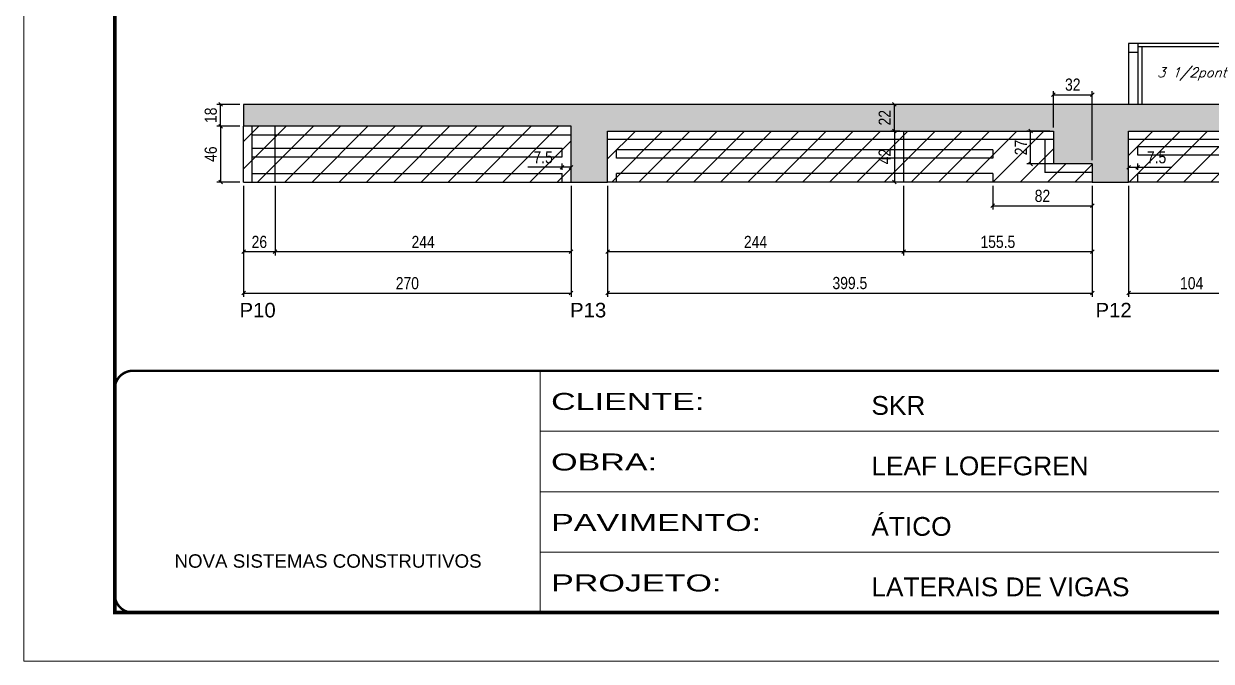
# Model space of a CAD drawing. Extents: x 3309 to 10008, y -2522 to 14608.
# Drawn here: x 3309 to 4288, y 10112 to 10637 of the extents above; entities that cross this region are included whole.
import ezdxf

# ---------------------------------------------------------------- set-up
doc = ezdxf.new("R2010")
doc.units = 0
doc.linetypes.add('CONTINUO', pattern=[0])
doc.linetypes.add('DASHED', pattern=[0.75, 0.5, -0.25])
for name, color, linetype in [('5', 5, 'Continuous'), ('COTA', 241, 'Continuous'), ('Painéis', 200, 'Continuous'), ('SARR_2.2x7', 40, 'Continuous'), ('SARR_3.5x7', 81, 'Continuous'), ('texto', 7, 'Continuous')]:
    doc.layers.add(name, color=color, linetype=linetype)
for name, color, linetype, lineweight in [('Folhas', 255, 'Continuous', 9), ('Hachura', 251, 'Continuous', 9), ('SARRAFO DE PRESSAO', 251, 'DASHED', 9)]:
    doc.layers.add(name, color=color, linetype=linetype, lineweight=lineweight)
doc.styles.add('ARIAL', font='arial.ttf')
doc.styles.add('COTA TECNICA', font='techl___.ttf', dxfattribs={"height": 10})
doc.styles.add('Romans', font='romans.shx')
doc.styles.get("Standard").update_dxf_attribs({"font": 'arial.ttf'})
doc.styles.add('Tecnologia', font='')
doc.styles.get('Tecnologia').set_extended_font_data('Forgotten Futurist')
doc.dimstyles.new('PAINEL', dxfattribs={"dimtxt": 10, "dimasz": 3, "dimexe": 3, "dimexo": 3, "dimgap": 3, "dimtad": 1, "dimdec": 1, "dimzin": 12, "dimdsep": 46, "dimtxsty": 'COTA TECNICA', "dimblk1": 'OBLIQUE', "dimblk2": 'OBLIQUE', "dimsah": 1, "dimcen": 0.9, "dimclrd": 4, "dimclre": 4, "dimclrt": 240, "dimadec": 1, "dimazin": 3, "dimtfac": 1, "dimtdec": 1, "dimtmove": 0, "dimatfit": 3, "dimfxl": 1, "dimtolj": 1, "dimtzin": 12, "dimarcsym": 0})

# ---------------------------------------------------------------- blocks, each defined once
blk = doc.blocks.new('9999999999')
at = {"color": 30, "linetype": 'CONTINUO'}
for p, q in [((98564.56, 34230.21), (98564.56, 34429.45)), ((98564.56, 34379.64), (99583.98, 34379.64)), ((98564.56, 34329.83), (99487.98, 34329.83)), ((98564.56, 34280.02), (99487.98, 34280.02))]:
    blk.add_line(p, q, dxfattribs=at)
at = {"color": 30, "linetype": 'CONTINUO', "const_width": 2}
blk.add_lwpolyline([(99583.98, 34230.21), (99583.98, 34414.45, 0.414214), (99568.98, 34429.45), (98228.98, 34429.45, 0.414214), (98213.98, 34414.45), (98213.98, 34245.21, 0.414214), (98228.98, 34230.21), (99583.98, 34230.21)], format="xyb", dxfattribs=at)
at = {"layer": 'Folhas'}
blk.add_lwpolyline([(98138.98, 34190.21), (99623.98, 34190.21), (99623.98, 35240.21), (98138.98, 35240.21)], close=True, dxfattribs=at)
at = {"layer": 'Folhas', "color": 30, "const_width": 3}
blk.add_lwpolyline([(98213.98, 34230.21), (99583.98, 34230.21), (99583.98, 35200.21), (98213.98, 35200.21)], close=True, dxfattribs=at)
at = {"color": 7, "linetype": 'Continuous', "ltscale": 5, "style": 'ARIAL'}
for s, height, p in [('SKR', 15.483, (98837.68, 34393.13)), ('LEAF LOEFGREN', 15.4829, (98837.68, 34343.32)), ('ÁTICO', 15.483, (98837.68, 34293.51)), ('NOVA SISTEMAS CONSTRUTIVOS', 11.0592, (98263.19, 34267.21)), ('LATERAIS DE VIGAS', 15.4829, (98837.68, 34243.7))]:
    blk.add_text(s, height=height, dxfattribs=at).set_placement(p)
at = {"layer": 'Folhas', "color": 7, "style": 'Tecnologia', "width": 1.5}
for s, p in [('CLIENTE:', (98573.65, 34397.17)), ('OBRA:', (98573.65, 34347.31)), ('PAVIMENTO:', (98573.65, 34297.5)), ('PROJETO:', (98573.65, 34247.69))]:
    blk.add_text(s, height=14, dxfattribs=at).set_placement(p)
blk = doc.blocks.new('_Oblique')
at = {"color": 0, "linetype": 'ByBlock', "lineweight": -2}
blk.add_line((-0.5, -0.5), (0.5, 0.5), dxfattribs=at)
blk = doc.blocks.new('*D2750')
at = {"layer": 'COTA', "color": 4, "lineweight": -2, "transparency": 16777216}
for p, q in [((4220.08, 10503.75), (4220.08, 10412.31)), ((4324.08, 10503.75), (4324.08, 10412.31)), ((4220.08, 10415.31), (4324.08, 10415.31))]:
    blk.add_line(p, q, dxfattribs=at)
at = {"layer": 'Defpoints', "color": 0, "transparency": 16777216}
for p in [(4220.08, 10506.75), (4324.08, 10506.75), (4324.08, 10415.31)]:
    blk.add_point(p, dxfattribs=at)
at = {"layer": 'COTA', "color": 4, "lineweight": -2, "transparency": 16777216, "xscale": 3, "yscale": 3, "zscale": 3, "rotation": 180}
blk.add_blockref('_Oblique', (4220.08, 10415.31), dxfattribs=at)
at = {"layer": 'COTA', "color": 4, "lineweight": -2, "transparency": 16777216, "xscale": 3, "yscale": 3, "zscale": 3}
blk.add_blockref('_Oblique', (4324.08, 10415.31), dxfattribs=at)
at = {"layer": 'COTA', "color": 240, "transparency": 16777216, "insert": (4272.08, 10423.41), "char_height": 10, "attachment_point": 5, "style": 'COTA TECNICA'}
blk.add_mtext('\\A1;104', dxfattribs=at)
blk = doc.blocks.new('*D2752')
at = {"layer": 'COTA', "color": 4, "lineweight": -2, "transparency": 16777216}
for p, q in [((3790.58, 10503.75), (3790.58, 10412.31)), ((4190.08, 10503.75), (4190.08, 10412.31)), ((3790.58, 10415.31), (4190.08, 10415.31))]:
    blk.add_line(p, q, dxfattribs=at)
at = {"layer": 'Defpoints', "color": 0, "transparency": 16777216}
for p in [(3790.58, 10506.75), (4190.08, 10506.75), (4190.08, 10415.31)]:
    blk.add_point(p, dxfattribs=at)
at = {"layer": 'COTA', "color": 4, "lineweight": -2, "transparency": 16777216, "xscale": 3, "yscale": 3, "zscale": 3, "rotation": 180}
blk.add_blockref('_Oblique', (3790.58, 10415.31), dxfattribs=at)
at = {"layer": 'COTA', "color": 4, "lineweight": -2, "transparency": 16777216, "xscale": 3, "yscale": 3, "zscale": 3}
blk.add_blockref('_Oblique', (4190.08, 10415.31), dxfattribs=at)
at = {"layer": 'COTA', "color": 240, "transparency": 16777216, "insert": (3990.33, 10423.56), "char_height": 10, "attachment_point": 5, "style": 'COTA TECNICA'}
blk.add_mtext('\\A1;399.5', dxfattribs=at)
blk = doc.blocks.new('*D2753')
at = {"layer": 'COTA', "color": 4, "lineweight": -2, "transparency": 16777216}
for p, q in [((4034.58, 10503.75), (4034.58, 10446.34)), ((4190.08, 10503.75), (4190.08, 10446.34)), ((4190.08, 10449.34), (4034.58, 10449.34))]:
    blk.add_line(p, q, dxfattribs=at)
at = {"layer": 'Defpoints', "color": 0, "transparency": 16777216}
for p in [(4034.58, 10506.75), (4190.08, 10506.75), (4034.58, 10449.34)]:
    blk.add_point(p, dxfattribs=at)
at = {"layer": 'COTA', "color": 4, "lineweight": -2, "transparency": 16777216, "xscale": 3, "yscale": 3, "zscale": 3, "rotation": 180}
blk.add_blockref('_Oblique', (4034.58, 10449.34), dxfattribs=at)
at = {"layer": 'COTA', "color": 4, "lineweight": -2, "transparency": 16777216, "xscale": 3, "yscale": 3, "zscale": 3}
blk.add_blockref('_Oblique', (4190.08, 10449.34), dxfattribs=at)
at = {"layer": 'COTA', "color": 240, "transparency": 16777216, "insert": (4112.33, 10457.45), "char_height": 10, "attachment_point": 5, "style": 'COTA TECNICA'}
blk.add_mtext('\\A1;155.5', dxfattribs=at)
blk = doc.blocks.new('*D2754')
at = {"layer": 'COTA', "color": 4, "lineweight": -2, "transparency": 16777216}
for p, q in [((3790.58, 10503.75), (3790.58, 10446.34)), ((4034.58, 10503.75), (4034.58, 10446.34)), ((4034.58, 10449.34), (3790.58, 10449.34))]:
    blk.add_line(p, q, dxfattribs=at)
at = {"layer": 'Defpoints', "color": 0, "transparency": 16777216}
for p in [(3790.58, 10506.75), (4034.58, 10506.75), (3790.58, 10449.34)]:
    blk.add_point(p, dxfattribs=at)
at = {"layer": 'COTA', "color": 4, "lineweight": -2, "transparency": 16777216, "xscale": 3, "yscale": 3, "zscale": 3, "rotation": 180}
blk.add_blockref('_Oblique', (3790.58, 10449.34), dxfattribs=at)
at = {"layer": 'COTA', "color": 4, "lineweight": -2, "transparency": 16777216, "xscale": 3, "yscale": 3, "zscale": 3}
blk.add_blockref('_Oblique', (4034.58, 10449.34), dxfattribs=at)
at = {"layer": 'COTA', "color": 240, "transparency": 16777216, "insert": (3912.58, 10457.41), "char_height": 10, "attachment_point": 5, "style": 'COTA TECNICA'}
blk.add_mtext('\\A1;244', dxfattribs=at)
blk = doc.blocks.new('*D2755')
at = {"layer": 'COTA', "color": 4, "lineweight": -2, "transparency": 16777216}
for p, q in [((3490.58, 10503.75), (3490.58, 10412.31)), ((3760.58, 10503.75), (3760.58, 10412.31)), ((3490.58, 10415.31), (3760.58, 10415.31))]:
    blk.add_line(p, q, dxfattribs=at)
at = {"layer": 'Defpoints', "color": 0, "transparency": 16777216}
for p in [(3490.58, 10506.75), (3760.58, 10506.75), (3760.58, 10415.31)]:
    blk.add_point(p, dxfattribs=at)
at = {"layer": 'COTA', "color": 4, "lineweight": -2, "transparency": 16777216, "xscale": 3, "yscale": 3, "zscale": 3, "rotation": 180}
blk.add_blockref('_Oblique', (3490.58, 10415.31), dxfattribs=at)
at = {"layer": 'COTA', "color": 4, "lineweight": -2, "transparency": 16777216, "xscale": 3, "yscale": 3, "zscale": 3}
blk.add_blockref('_Oblique', (3760.58, 10415.31), dxfattribs=at)
at = {"layer": 'COTA', "color": 240, "transparency": 16777216, "insert": (3625.58, 10423.41), "char_height": 10, "attachment_point": 5, "style": 'COTA TECNICA'}
blk.add_mtext('\\A1;270', dxfattribs=at)
blk = doc.blocks.new('*D2756')
at = {"layer": 'COTA', "color": 4, "lineweight": -2, "transparency": 16777216}
for p, q in [((3516.58, 10503.75), (3516.58, 10446.34)), ((3760.58, 10503.75), (3760.58, 10446.34)), ((3760.58, 10449.34), (3516.58, 10449.34))]:
    blk.add_line(p, q, dxfattribs=at)
at = {"layer": 'Defpoints', "color": 0, "transparency": 16777216}
for p in [(3516.58, 10506.75), (3760.58, 10506.75), (3516.58, 10449.34)]:
    blk.add_point(p, dxfattribs=at)
at = {"layer": 'COTA', "color": 4, "lineweight": -2, "transparency": 16777216, "xscale": 3, "yscale": 3, "zscale": 3, "rotation": 180}
blk.add_blockref('_Oblique', (3516.58, 10449.34), dxfattribs=at)
at = {"layer": 'COTA', "color": 4, "lineweight": -2, "transparency": 16777216, "xscale": 3, "yscale": 3, "zscale": 3}
blk.add_blockref('_Oblique', (3760.58, 10449.34), dxfattribs=at)
at = {"layer": 'COTA', "color": 240, "transparency": 16777216, "insert": (3638.58, 10457.41), "char_height": 10, "attachment_point": 5, "style": 'COTA TECNICA'}
blk.add_mtext('\\A1;244', dxfattribs=at)
blk = doc.blocks.new('*D2757')
at = {"layer": 'COTA', "color": 4, "lineweight": -2, "transparency": 16777216}
for p, q in [((3490.58, 10503.75), (3490.58, 10446.34)), ((3516.58, 10503.75), (3516.58, 10446.34)), ((3516.58, 10449.34), (3490.58, 10449.34))]:
    blk.add_line(p, q, dxfattribs=at)
at = {"layer": 'Defpoints', "color": 0, "transparency": 16777216}
for p in [(3490.58, 10506.75), (3516.58, 10506.75), (3490.58, 10449.34)]:
    blk.add_point(p, dxfattribs=at)
at = {"layer": 'COTA', "color": 4, "lineweight": -2, "transparency": 16777216, "xscale": 3, "yscale": 3, "zscale": 3, "rotation": 180}
blk.add_blockref('_Oblique', (3490.58, 10449.34), dxfattribs=at)
at = {"layer": 'COTA', "color": 4, "lineweight": -2, "transparency": 16777216, "xscale": 3, "yscale": 3, "zscale": 3}
blk.add_blockref('_Oblique', (3516.58, 10449.34), dxfattribs=at)
at = {"layer": 'COTA', "color": 240, "transparency": 16777216, "insert": (3503.58, 10457.44), "char_height": 10, "attachment_point": 5, "style": 'COTA TECNICA'}
blk.add_mtext('\\A1;26', dxfattribs=at)
blk = doc.blocks.new('*D2758')
at = {"layer": 'COTA', "color": 4, "lineweight": -2, "transparency": 16777216}
for p, q in [((3487.58, 10552.75), (3468.66, 10552.75)), ((3471.66, 10552.75), (3471.66, 10506.75)), ((3487.58, 10506.75), (3468.66, 10506.75))]:
    blk.add_line(p, q, dxfattribs=at)
at = {"layer": 'Defpoints', "color": 0, "transparency": 16777216}
for p in [(3490.58, 10552.75), (3471.66, 10506.75), (3490.58, 10506.75)]:
    blk.add_point(p, dxfattribs=at)
at = {"layer": 'COTA', "color": 4, "lineweight": -2, "transparency": 16777216, "xscale": 3, "yscale": 3, "zscale": 3}
for p, rotation in [((3471.66, 10552.75), 90), ((3471.66, 10506.75), 270)]:
    blk.add_blockref('_Oblique', p, dxfattribs=dict(at, rotation=rotation))
at = {"layer": 'COTA', "color": 240, "transparency": 16777216, "insert": (3463.56, 10529.75), "char_height": 10, "attachment_point": 5, "rotation": 90, "style": 'COTA TECNICA'}
blk.add_mtext('\\A1;46', dxfattribs=at)
blk = doc.blocks.new('*D2759')
at = {"layer": 'COTA', "color": 4, "lineweight": -2, "transparency": 16777216}
for p, q in [((3487.58, 10570.75), (3468.66, 10570.75)), ((3471.66, 10552.75), (3471.66, 10570.75)), ((3487.58, 10552.75), (3468.66, 10552.75))]:
    blk.add_line(p, q, dxfattribs=at)
at = {"layer": 'Defpoints', "color": 0, "transparency": 16777216}
for p in [(3471.66, 10570.75), (3490.58, 10570.75), (3490.58, 10552.75)]:
    blk.add_point(p, dxfattribs=at)
at = {"layer": 'COTA', "color": 4, "lineweight": -2, "transparency": 16777216, "xscale": 3, "yscale": 3, "zscale": 3}
for p, rotation in [((3471.66, 10570.75), 90), ((3471.66, 10552.75), 270)]:
    blk.add_blockref('_Oblique', p, dxfattribs=dict(at, rotation=rotation))
at = {"layer": 'COTA', "color": 240, "transparency": 16777216, "insert": (3463.57, 10561.75), "char_height": 10, "attachment_point": 5, "rotation": 90, "style": 'COTA TECNICA'}
blk.add_mtext('\\A1;18', dxfattribs=at)
blk = doc.blocks.new('*D2760')
at = {"layer": 'COTA', "color": 4, "lineweight": -2, "transparency": 16777216}
for p, q in [((4220.08, 10516.75), (4220.08, 10522.02)), ((4220.08, 10519.02), (4227.58, 10519.02)), ((4227.58, 10516.75), (4227.58, 10522.02)), ((4227.58, 10519.02), (4255.74, 10519.02))]:
    blk.add_line(p, q, dxfattribs=at)
at = {"layer": 'Defpoints', "color": 0, "transparency": 16777216}
for p in [(4220.08, 10513.75), (4227.58, 10519.02), (4227.58, 10513.75)]:
    blk.add_point(p, dxfattribs=at)
at = {"layer": 'COTA', "color": 4, "lineweight": -2, "transparency": 16777216, "xscale": 3, "yscale": 3, "zscale": 3, "rotation": 180}
blk.add_blockref('_Oblique', (4220.08, 10519.02), dxfattribs=at)
at = {"layer": 'COTA', "color": 4, "lineweight": -2, "transparency": 16777216, "xscale": 3, "yscale": 3, "zscale": 3}
blk.add_blockref('_Oblique', (4227.58, 10519.02), dxfattribs=at)
at = {"layer": 'COTA', "color": 240, "transparency": 16777216, "insert": (4243.16, 10527.13), "char_height": 10, "attachment_point": 5, "style": 'COTA TECNICA'}
blk.add_mtext('\\A1;7.5', dxfattribs=at)
blk = doc.blocks.new('*D2726')
at = {"layer": 'COTA', "color": 4, "lineweight": -2, "transparency": 16777216}
for p, q in [((3753.08, 10519.02), (3724.93, 10519.02)), ((3753.08, 10516.75), (3753.08, 10522.02)), ((3760.58, 10519.02), (3753.08, 10519.02)), ((3760.58, 10516.75), (3760.58, 10522.02))]:
    blk.add_line(p, q, dxfattribs=at)
at = {"layer": 'Defpoints', "color": 0, "transparency": 16777216}
for p in [(3753.08, 10519.02), (3753.08, 10513.75), (3760.58, 10513.75)]:
    blk.add_point(p, dxfattribs=at)
at = {"layer": 'COTA', "color": 4, "lineweight": -2, "transparency": 16777216, "xscale": 3, "yscale": 3, "zscale": 3, "rotation": 180}
blk.add_blockref('_Oblique', (3753.08, 10519.02), dxfattribs=at)
at = {"layer": 'COTA', "color": 4, "lineweight": -2, "transparency": 16777216, "xscale": 3, "yscale": 3, "zscale": 3}
blk.add_blockref('_Oblique', (3760.58, 10519.02), dxfattribs=at)
at = {"layer": 'COTA', "color": 240, "transparency": 16777216, "insert": (3737.51, 10527.13), "char_height": 10, "attachment_point": 5, "style": 'COTA TECNICA'}
blk.add_mtext('\\A1;7.5', dxfattribs=at)
blk = doc.blocks.new('*D2741')
at = {"layer": 'COTA', "color": 4, "lineweight": -2, "transparency": 16777216}
for p, q in [((4158.08, 10551.75), (4158.08, 10581.73)), ((4190.08, 10524.75), (4190.08, 10581.73)), ((4158.08, 10578.73), (4190.08, 10578.73))]:
    blk.add_line(p, q, dxfattribs=at)
at = {"layer": 'Defpoints', "color": 0, "transparency": 16777216}
for p in [(4190.08, 10578.73), (4158.08, 10548.75, 0), (4190.08, 10521.75, 0)]:
    blk.add_point(p, dxfattribs=at)
at = {"layer": 'COTA', "color": 4, "lineweight": -2, "transparency": 16777216, "xscale": 3, "yscale": 3, "zscale": 3, "rotation": 180}
blk.add_blockref('_Oblique', (4158.08, 10578.73), dxfattribs=at)
at = {"layer": 'COTA', "color": 4, "lineweight": -2, "transparency": 16777216, "xscale": 3, "yscale": 3, "zscale": 3}
blk.add_blockref('_Oblique', (4190.08, 10578.73), dxfattribs=at)
at = {"layer": 'COTA', "color": 240, "transparency": 16777216, "insert": (4174.08, 10586.95), "char_height": 10, "attachment_point": 5, "style": 'COTA TECNICA'}
blk.add_mtext('\\A1;32', dxfattribs=at)
blk = doc.blocks.new('*D2742')
at = {"layer": 'COTA', "color": 4, "lineweight": -2, "transparency": 16777216}
for p, q in [((4155.08, 10548.75), (4136.29, 10548.75)), ((4139.29, 10521.75), (4139.29, 10548.75)), ((4155.08, 10521.75), (4136.29, 10521.75))]:
    blk.add_line(p, q, dxfattribs=at)
at = {"layer": 'Defpoints', "color": 0, "transparency": 16777216}
for p in [(4139.29, 10548.75), (4158.08, 10548.75, 0), (4158.08, 10521.75, 0)]:
    blk.add_point(p, dxfattribs=at)
at = {"layer": 'COTA', "color": 4, "lineweight": -2, "transparency": 16777216, "xscale": 3, "yscale": 3, "zscale": 3}
for p, rotation in [((4139.29, 10548.75), 90), ((4139.29, 10521.75), 270)]:
    blk.add_blockref('_Oblique', p, dxfattribs=dict(at, rotation=rotation))
at = {"layer": 'COTA', "color": 240, "transparency": 16777216, "insert": (4131.22, 10535.25), "char_height": 10, "attachment_point": 5, "rotation": 90, "style": 'COTA TECNICA'}
blk.add_mtext('\\A1;27', dxfattribs=at)
blk = doc.blocks.new('*D2743')
at = {"layer": 'COTA', "color": 4, "lineweight": -2, "transparency": 16777216}
for p, q in [((4108.08, 10503.75), (4108.08, 10484.25)), ((4190.08, 10503.75), (4190.08, 10484.25)), ((4108.08, 10487.25), (4190.08, 10487.25))]:
    blk.add_line(p, q, dxfattribs=at)
at = {"layer": 'Defpoints', "color": 0, "transparency": 16777216}
for p in [(4108.08, 10506.75, 0), (4190.08, 10506.75, 0), (4190.08, 10487.25)]:
    blk.add_point(p, dxfattribs=at)
at = {"layer": 'COTA', "color": 4, "lineweight": -2, "transparency": 16777216, "xscale": 3, "yscale": 3, "zscale": 3, "rotation": 180}
blk.add_blockref('_Oblique', (4108.08, 10487.25), dxfattribs=at)
at = {"layer": 'COTA', "color": 4, "lineweight": -2, "transparency": 16777216, "xscale": 3, "yscale": 3, "zscale": 3}
blk.add_blockref('_Oblique', (4190.08, 10487.25), dxfattribs=at)
at = {"layer": 'COTA', "color": 240, "transparency": 16777216, "insert": (4149.08, 10495.34), "char_height": 10, "attachment_point": 5, "style": 'COTA TECNICA'}
blk.add_mtext('\\A1;82', dxfattribs=at)
blk = doc.blocks.new('*D2761')
at = {"layer": 'COTA', "color": 4, "lineweight": -2, "transparency": 16777216}
for p, q in [((4031.58, 10548.75), (4024.08, 10548.75)), ((4027.08, 10548.75), (4027.08, 10506.75)), ((4031.58, 10506.75), (4024.08, 10506.75))]:
    blk.add_line(p, q, dxfattribs=at)
at = {"layer": 'Defpoints', "color": 0, "transparency": 16777216}
for p in [(4034.58, 10548.75, 0), (4027.08, 10506.75), (4034.58, 10506.75, 0)]:
    blk.add_point(p, dxfattribs=at)
at = {"layer": 'COTA', "color": 4, "lineweight": -2, "transparency": 16777216, "xscale": 3, "yscale": 3, "zscale": 3}
for p, rotation in [((4027.08, 10548.75), 90), ((4027.08, 10506.75), 270)]:
    blk.add_blockref('_Oblique', p, dxfattribs=dict(at, rotation=rotation))
at = {"layer": 'COTA', "color": 240, "transparency": 16777216, "insert": (4019.01, 10527.75), "char_height": 10, "attachment_point": 5, "rotation": 90, "style": 'COTA TECNICA'}
blk.add_mtext('\\A1;42', dxfattribs=at)
blk = doc.blocks.new('*D2762')
at = {"layer": 'COTA', "color": 4, "lineweight": -2, "transparency": 16777216}
for p, q in [((4031.58, 10570.75), (4024.08, 10570.75)), ((4027.08, 10548.75), (4027.08, 10570.75)), ((4031.58, 10548.75), (4024.08, 10548.75))]:
    blk.add_line(p, q, dxfattribs=at)
at = {"layer": 'Defpoints', "color": 0, "transparency": 16777216}
for p in [(4027.08, 10570.75), (4034.58, 10570.75, 0), (4034.58, 10548.75, 0)]:
    blk.add_point(p, dxfattribs=at)
at = {"layer": 'COTA', "color": 4, "lineweight": -2, "transparency": 16777216, "xscale": 3, "yscale": 3, "zscale": 3}
for p, rotation in [((4027.08, 10570.75), 90), ((4027.08, 10548.75), 270)]:
    blk.add_blockref('_Oblique', p, dxfattribs=dict(at, rotation=rotation))
at = {"layer": 'COTA', "color": 240, "transparency": 16777216, "insert": (4019.08, 10559.75), "char_height": 10, "attachment_point": 5, "rotation": 90, "style": 'COTA TECNICA'}
blk.add_mtext('\\A1;22', dxfattribs=at)

msp = doc.modelspace()

# ---------------------------------------------------------------- hatches: boundary and pattern name
at = {"layer": 'COTA'}
h = msp.add_hatch(dxfattribs=at)
h.set_pattern_fill('AR-CONC', color=256, scale=0.03)
h.paths.add_polyline_path([(3490.58, 10570.75), (3490.58, 10552.75), (3760.58, 10552.75), (3760.58, 10506.75), (3790.58, 10506.75), (3790.58, 10548.75), (4158.08, 10548.75), (4158.08, 10521.75), (4190.08, 10521.75), (4190.08, 10506.75), (4220.08, 10506.75), (4220.08, 10548.75), (4324.08, 10548.75), (4324.08, 10570.75)])
at = {"layer": 'Hachura', "linetype": 'ByBlock'}
h = msp.add_hatch(dxfattribs=at)
h.set_pattern_fill('ANSI31', color=256, scale=5)
h.paths.add_polyline_path([(3675.58, 11061.72), (3490.58, 11061.72), (3490.58, 10947.72), (3675.58, 10947.72)])
h.paths.add_polyline_path([(3949.58, 10947.72), (3949.58, 10997.72), (3705.58, 10997.72), (3705.58, 10947.72)])
h.paths.add_polyline_path([(3998.58, 10997.72), (3949.58, 10997.72), (3949.58, 10947.72), (3998.58, 10947.72)])
h.paths.add_polyline_path([(3998.58, 10997.72), (3998.58, 10947.72), (4242.58, 10947.72), (4242.58, 10997.72)])
h.paths.add_polyline_path([(3712.58, 10722.03), (3712.58, 10772.03), (3490.58, 10772.03), (3490.58, 10722.03)])
h.paths.add_polyline_path([(3712.58, 10772.03), (3712.58, 10722.03), (3907.58, 10722.03), (3907.58, 10772.03)])
h.paths.add_polyline_path([(3907.58, 10772.03), (3907.58, 10722.03), (4151.58, 10722.03), (4151.58, 10772.03)])
h.paths.add_polyline_path([(4181.58, 10772.03), (4181.58, 10722.03), (4425.58, 10722.03), (4425.58, 10772.03)])
h.paths.add_polyline_path([(4425.58, 10772.03), (4425.58, 10722.03), (4573.58, 10722.03), (4573.58, 10772.03)])
h.paths.add_polyline_path([(4220.08, 10548.75), (4220.08, 10506.75), (4324.08, 10506.75), (4324.08, 10548.75)])
h.paths.add_polyline_path([(4034.58, 10548.75), (4034.58, 10506.75), (4190.08, 10506.75), (4190.08, 10521.75), (4158.08, 10521.75), (4158.08, 10548.75)])
h.paths.add_polyline_path([(4034.58, 10506.75), (4034.58, 10548.75), (3790.58, 10548.75), (3790.58, 10506.75)])
h.paths.add_polyline_path([(3760.58, 10506.75), (3760.58, 10552.75), (3516.58, 10552.75), (3516.58, 10506.75)])
h.paths.add_polyline_path([(3490.58, 10506.75), (3516.58, 10506.75), (3516.58, 10552.75), (3490.58, 10552.75)])

# ---------------------------------------------------------------- linework, layer by layer
at = {"layer": 'COTA'}
for p, q in [((3490.58, 10570.75, 0), (3490.58, 10552.75, 0)), ((4220.08, 10570.75, 0), (3490.58, 10570.75, 0)), ((4158.08, 10521.75, 0), (4151.08, 10521.75, 0)), ((4151.08, 10521.75, 0), (4151.08, 10514.75, 0)), ((3760.58, 10506.75, 0), (3790.58, 10506.75, 0)), ((4190.08, 10506.75, 0), (4220.08, 10506.75, 0))]:
    msp.add_line(p, q, dxfattribs=at)
at = {"layer": 'Painéis', "linetype": 'ByBlock'}
for p, q in [((4324.08, 10620.75, 0), (4220.08, 10620.75, 0)), ((4220.08, 10620.75, 0), (4220.08, 10570.75, 0)), ((4324.08, 10570.75, 0), (4220.08, 10570.75, 0)), ((3760.58, 10552.75, 0), (3490.58, 10552.75, 0)), ((3490.58, 10506.75, 0), (3490.58, 10552.75, 0)), ((3516.58, 10506.75, 0), (3516.58, 10552.75, 0)), ((3760.58, 10506.75, 0), (3760.58, 10552.75, 0)), ((3790.58, 10506.75, 0), (3790.58, 10548.75, 0)), ((3790.58, 10548.75, 0), (4158.08, 10548.75, 0)), ((4034.58, 10548.75, 0), (4034.58, 10506.75, 0)), ((4158.08, 10548.75, 0), (4158.08, 10521.75, 0)), ((4220.08, 10506.75, 0), (4220.08, 10548.75, 0)), ((4220.08, 10548.75, 0), (4324.08, 10548.75, 0)), ((4190.08, 10521.75, 0), (4158.08, 10521.75, 0)), ((4190.08, 10521.75, 0), (4190.08, 10506.75, 0)), ((3490.58, 10506.75, 0), (3760.58, 10506.75, 0)), ((4190.08, 10506.75, 0), (3790.58, 10506.75, 0)), ((4324.08, 10506.75, 0), (4220.08, 10506.75, 0))]:
    msp.add_line(p, q, dxfattribs=at)
at = {"layer": 'SARR_2.2x7', "linetype": 'Continuous'}
for p, q in [((4220.08, 10613.75, 0), (4227.58, 10613.75, 0)), ((4227.58, 10618.55, 0), (4309.08, 10618.55, 0)), ((3497.58, 10506.75, 0), (3497.58, 10552.75, 0)), ((3497.58, 10545.75, 0), (3760.58, 10545.75, 0)), ((3497.58, 10534.55, 0), (3753.08, 10534.55, 0)), ((3753.08, 10527.55, 0), (3753.08, 10534.55, 0)), ((4034.58, 10541.75, 0), (3790.58, 10541.75, 0)), ((3798.08, 10526.39, 0), (3798.08, 10533.39, 0)), ((4034.58, 10533.39, 0), (3798.08, 10533.39, 0)), ((4158.08, 10541.75, 0), (4034.58, 10541.75, 0)), ((4108.08, 10533.39, 0), (4034.58, 10533.39, 0)), ((4108.08, 10533.39, 0), (4108.08, 10526.39, 0)), ((4151.08, 10541.75, 0), (4151.08, 10521.75, 0)), ((4317.08, 10541.75, 0), (4220.08, 10541.75, 0)), ((4227.58, 10528.9, 0), (4227.58, 10535.9, 0)), ((4317.08, 10535.9, 0), (4227.58, 10535.9, 0)), ((3497.58, 10527.55, 0), (3753.08, 10527.55, 0)), ((4034.58, 10526.39, 0), (3798.08, 10526.39, 0)), ((4108.08, 10526.39, 0), (4034.58, 10526.39, 0)), ((4317.08, 10528.9, 0), (4227.58, 10528.9, 0)), ((3497.58, 10513.75, 0), (3753.08, 10513.75, 0)), ((3753.08, 10506.75, 0), (3753.08, 10513.75, 0)), ((3798.08, 10506.75, 0), (3798.08, 10513.75, 0)), ((4034.58, 10513.75, 0), (3798.08, 10513.75, 0)), ((4108.08, 10513.75, 0), (4034.58, 10513.75, 0)), ((4108.08, 10513.75, 0), (4108.08, 10506.75, 0)), ((4190.08, 10514.75, 0), (4151.08, 10514.75, 0)), ((4227.58, 10506.75, 0), (4227.58, 10513.75, 0)), ((4317.08, 10513.75, 0), (4227.58, 10513.75, 0))]:
    msp.add_line(p, q, dxfattribs=at)
at = {"layer": 'SARR_3.5x7'}
for p, q in [((4227.58, 10620.75, 0), (4227.58, 10570.75, 0)), ((4231.08, 10618.55, 0), (4231.08, 10570.75, 0))]:
    msp.add_line(p, q, dxfattribs=at)

# ---------------------------------------------------------------- block references
at = {"layer": 'SARRAFO DE PRESSAO', "color": 6, "linetype": 'ByBlock'}
msp.add_blockref('9999999999', (-94829.61, -24078.07), dxfattribs=at)

# ---------------------------------------------------------------- texts
at = {"layer": '5', "linetype": 'Continuous'}
for s, p in [('P10', (3487.23, 10395.3, 0)), ('P13', (3759.68, 10395.3, 0)), ('P12', (4192.82, 10395.3, 0))]:
    msp.add_text(s, height=12, rotation=359.99996, dxfattribs=at).set_placement(p)
at = {"layer": 'texto', "color": 2, "insert": (4272.08, 10595.75, 0), "char_height": 8, "attachment_point": 5, "style": 'Romans'}
msp.add_mtext('{\\Q19;\\C256;3 1/2pont}', dxfattribs=at)

# ---------------------------------------------------------------- dimensions: what is measured, and where the dimension line sits
at = {"layer": 'COTA'}
for base, p1, p2, picture, middle in [((4190.08, 10578.73), (4158.08, 10548.75, 0), (4190.08, 10521.75, 0), '*D2741', (4174.08, 10586.95)), ((3753.08, 10519.02, 0), (3760.58, 10513.75, 0), (3753.08, 10513.75, 0), '*D2726', (3737.51, 10527.13, 0)), ((4190.08, 10415.31, 0), (3790.58, 10506.75, 0), (4190.08, 10506.75, 0), '*D2752', (3990.33, 10423.56, 0)), ((4190.08, 10487.25), (4108.08, 10506.75, 0), (4190.08, 10506.75, 0), '*D2743', (4149.08, 10495.34)), ((4324.08, 10415.31, 0), (4220.08, 10506.75, 0), (4324.08, 10506.75, 0), '*D2750', (4272.08, 10423.41, 0))]:
    dim = msp.add_linear_dim(base=base, p1=p1, p2=p2, dimstyle='PAINEL', dxfattribs=at)
    dim.commit()
    dim.dimension.update_dxf_attribs({"geometry": picture, "text_midpoint": middle})
for base, p1, p2, angle, picture, middle in [((3471.66, 10570.75, 0), (3490.58, 10552.75, 0), (3490.58, 10570.75, 0), 90, '*D2759', (3463.57, 10561.75, 0)), ((4027.08, 10570.75), (4034.58, 10548.75, 0), (4034.58, 10570.75, 0), 90, '*D2762', (4019.08, 10559.75)), ((3471.66, 10506.75, 0), (3490.58, 10552.75, 0), (3490.58, 10506.75, 0), 90, '*D2758', (3463.56, 10529.75, 0)), ((4027.08, 10506.75), (4034.58, 10548.75, 0), (4034.58, 10506.75, 0), 90, '*D2761', (4019.01, 10527.75)), ((4139.29, 10548.75), (4158.08, 10521.75, 0), (4158.08, 10548.75, 0), 90, '*D2742', (4131.22, 10535.25)), ((4227.58, 10519.02, 0), (4220.08, 10513.75, 0), (4227.58, 10513.75, 0), 180, '*D2760', (4243.16, 10527.13, 0)), ((3760.58, 10415.31, 0), (3490.58, 10506.75, 0), (3760.58, 10506.75, 0), 180, '*D2755', (3625.58, 10423.41, 0)), ((3490.58, 10449.34, 0), (3516.58, 10506.75, 0), (3490.58, 10506.75, 0), 180, '*D2757', (3503.58, 10457.44, 0)), ((3516.58, 10449.34, 0), (3760.58, 10506.75, 0), (3516.58, 10506.75, 0), 180, '*D2756', (3638.58, 10457.41, 0)), ((4034.58, 10449.34, 0), (4190.08, 10506.75, 0), (4034.58, 10506.75, 0), 180, '*D2753', (4112.33, 10457.45, 0))]:
    dim = msp.add_linear_dim(base=base, p1=p1, p2=p2, angle=angle, dimstyle='PAINEL', dxfattribs=at)
    dim.commit()
    dim.dimension.update_dxf_attribs({"geometry": picture, "text_midpoint": middle})
dim = msp.add_linear_dim(base=(3790.58, 10449.34, 0), p1=(4034.58, 10506.75, 0), p2=(3790.58, 10506.75, 0), angle=180, dimstyle='PAINEL', override={"dimtmove": 1}, dxfattribs=at)
dim.commit()
dim.dimension.update_dxf_attribs({"geometry": '*D2754', "text_midpoint": (3912.58, 10457.41, 0)})

doc.saveas('drawing.dxf')
